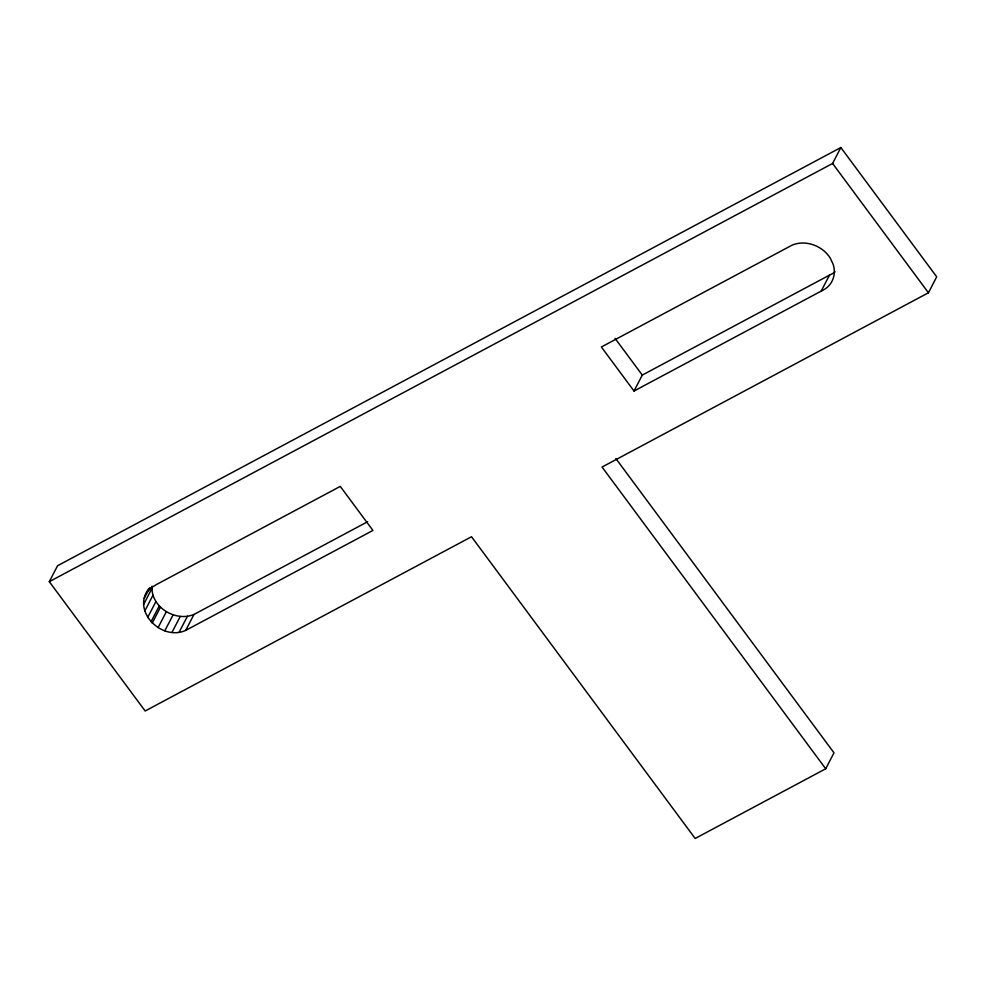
<?xml version="1.0" encoding="UTF-8"?>
<svg xmlns="http://www.w3.org/2000/svg" width="986" height="986" viewBox="0 0 986 986"><rect width="100%" height="100%" fill="white"/><g stroke="black" fill="none" stroke-linecap="round" stroke-linejoin="round"><path stroke-width="1.48" d="M146.778 592.586L151.006 587.853L156.601 584.451L340.269 486.394L372.918 530.443L185.713 630.387C161.827 641.393 131.224 611.234 148.849 588.605M367.618 521.742L193.983 614.438C175.471 622.277 150.451 606.932 152.054 586.214M49.3 581.678L57.57 565.73L840.848 147.53L936.7 276.844L928.43 292.78L602.064 467.044L825.713 768.772L695.167 838.47L471.518 536.741L145.152 710.992L49.3 581.678L832.591 163.466L840.848 147.53M144.227 598.342L149.736 587.705M143.5 604.701L151.77 588.753M144.659 611.258L152.929 595.31M147.629 617.544L155.887 601.596M151.043 621.735L159.313 605.786M152.201 623.14L160.459 607.191M158.056 627.675L166.326 611.727M164.81 630.818L173.08 614.87M171.995 632.371L180.265 616.423M179.132 632.223L187.402 616.275M185.713 630.387L193.983 614.438M634.01 391.035L821.215 291.092A28.557 24.083 27.4 0 0 833.145 264.285L830.187 257.999A28.557 24.083 27.4 0 0 792.091 245.157L601.361 346.986L634.01 391.035L642.28 375.087L829.472 275.143A28.557 24.083 27.4 0 0 835.068 271.742M821.215 291.092L829.472 275.143M825.713 768.772L833.983 752.823L615.831 458.515M832.591 163.466L928.43 292.78M615.067 338.383L642.28 375.087"/></g></svg>
